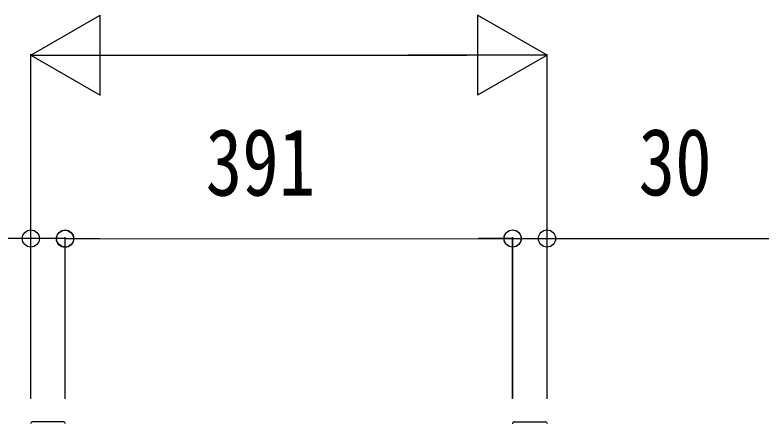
# Model space of a CAD drawing. Units: millimetres, scale not verified. Extents: x -4205 to 4205, y -2970 to 2970.
# Drawn here: x -1419 to -761, y 573 to 930 of the extents above; entities that cross this region are included whole.
import ezdxf
from ezdxf.enums import TextEntityAlignment as Align

# ---------------------------------------------------------------- set-up
doc = ezdxf.new("R2010")
doc.units = ezdxf.units.MM
doc.header["$LTSCALE"] = 16
doc.layers.add('0-3_YKK_13', color=4, linetype='Continuous')
doc.layers.add('0-5_YKK_D', color=6, linetype='Continuous')
doc.styles.add('ＭＳ ゴシック', font='')
doc.styles.get('ＭＳ ゴシック').set_extended_font_data('MS Gothic')

msp = doc.modelspace()

# ---------------------------------------------------------------- linework, layer by layer
at = {"layer": '0-3_YKK_13'}
for p, q in [((-1377.17, 575), (-1403.79, 575)), ((-982.79, 575), (-956.17, 575))]:
    msp.add_line(p, q, dxfattribs=at)
for centre, start, end in [((-1403.79, 573), 90, 176.5), ((-1377.17, 573), 3.5, 90), ((-982.79, 573), 90, 176.5), ((-956.17, 573), 3.5, 90)]:
    msp.add_arc(centre, 2, start, end, dxfattribs=at)
at = {"layer": '0-5_YKK_D'}
for p, q in [((-1405.48, 895), (-1344.86, 930)), ((-1344.86, 860), (-1344.86, 930)), ((-954.48, 895), (-1015.1, 930)), ((-1015.1, 930), (-1015.1, 860)), ((-1405.48, 595), (-1405.48, 896)), ((-954.48, 595), (-954.48, 896)), ((-1405.48, 895), (-1344.86, 860)), ((-1405.48, 895), (-1284.24, 895)), ((-1335.48, 895), (-1024.48, 895)), ((-954.48, 895), (-1075.72, 895)), ((-954.48, 895), (-1015.1, 860)), ((-1405.48, 735), (-1599.35, 735)), ((-1405.48, 595), (-1405.48, 736)), ((-1375.48, 735), (-1405.48, 735)), ((-1375.5, 595), (-1375.6, 735.7)), ((-1375.6, 734.7), (-984.6, 734.99)), ((-1375.48, 595), (-1375.48, 736)), ((-1375.48, 735), (-1345.48, 735)), ((-984.48, 735), (-1014.48, 735)), ((-984.5, 595), (-984.6, 735.99)), ((-984.48, 595), (-984.48, 736)), ((-984.48, 735), (-954.48, 735)), ((-954.48, 595), (-954.48, 736)), ((-954.48, 735), (-760.61, 735))]:
    msp.add_line(p, q, dxfattribs=at)
for centre in [(-1405.48, 735), (-1375.6, 734.7), (-1375.48, 735), (-984.6, 734.99), (-984.48, 735), (-954.48, 735)]:
    msp.add_circle(centre, 7.5, dxfattribs=at)

# ---------------------------------------------------------------- texts
at = {"layer": '0-5_YKK_D', "style": 'ＭＳ ゴシック', "width": 0.8}
msp.add_text('391', height=58.65, rotation=0.042, dxfattribs=at).set_placement((-1252.65, 754.79), align=Align.BOTTOM_LEFT)
msp.add_text('30', height=58.65, dxfattribs=at).set_placement((-874.48, 755), align=Align.BOTTOM_LEFT)

doc.saveas('drawing.dxf')
